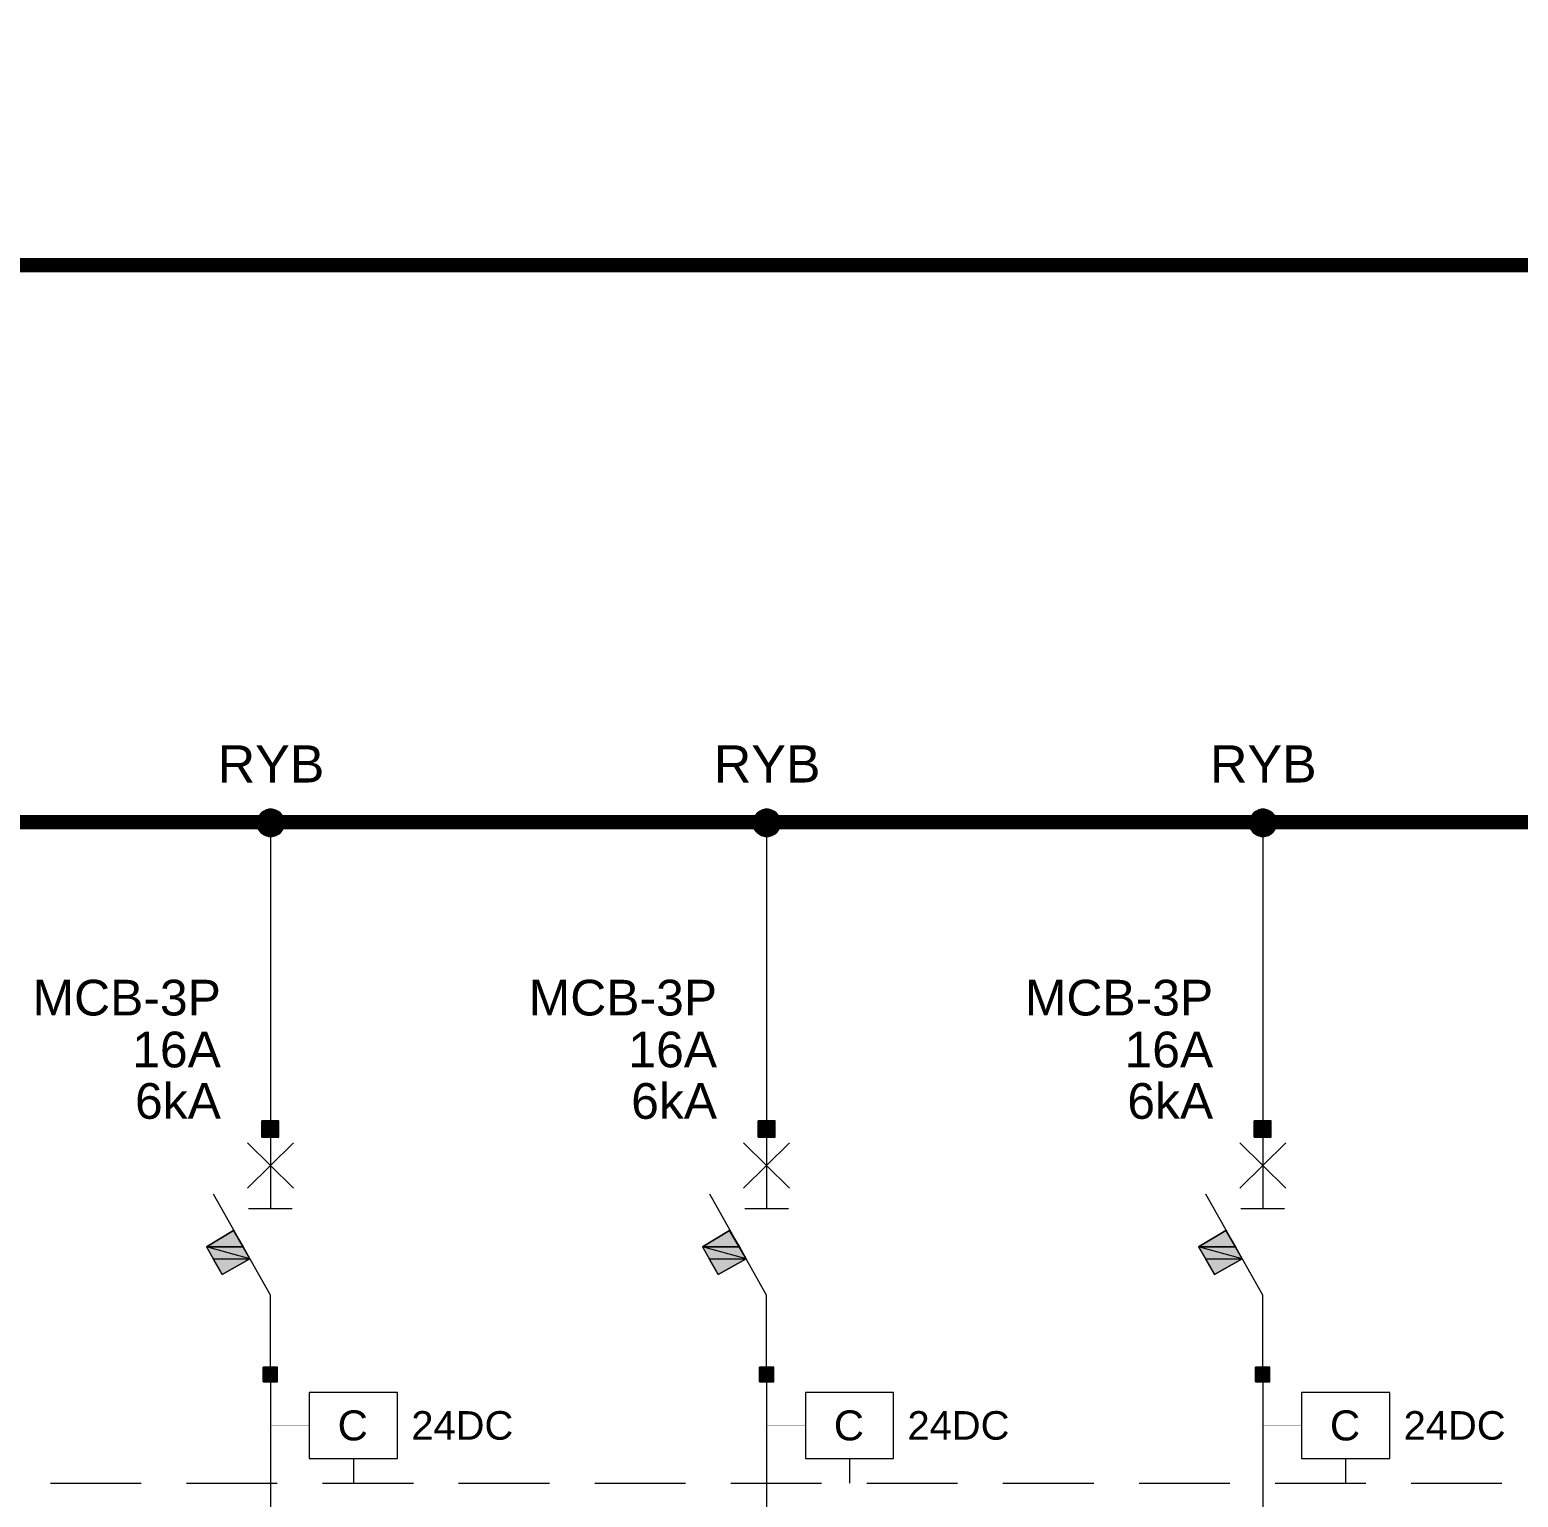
# Model space of a CAD drawing. Header units: millimetres. Extents: x -33055 to 42243, y -56860 to 24450.
# Drawn here: x -6332 to 4087, y -26716 to -16450 of the extents above; entities that cross this region are included whole.
import ezdxf
from ezdxf.enums import TextEntityAlignment as Align

# ---------------------------------------------------------------- set-up
doc = ezdxf.new("R2010")
doc.units = ezdxf.units.MM
for name, color, linetype in [('E-BUSBAR', 7, 'Continuous'), ('E-CTRL', 7, 'Continuous'), ('E-SLD', 7, 'Continuous'), ('E-TEXT', 7, 'Continuous')]:
    doc.layers.add(name, color=color, linetype=linetype)
doc.styles.add('ARIAL', font='arial.ttf')

msp = doc.modelspace()

# ---------------------------------------------------------------- hatches: boundary and pattern name
at = {"layer": 'E-SLD'}
h = msp.add_hatch(color=7, dxfattribs=at)
h.dxf.hatch_style = 1
h.paths.add_polyline_path([(-4554, -21971), (-4736, -21971), (-4554, -21979), (-4554, -21971)])
h.paths.add_polyline_path([(-4736, -21971), (-4554, -21979), (-4740, -21979), (-4736, -21971)])
h = msp.add_hatch(color=7, dxfattribs=at)
h.dxf.hatch_style = 1
h.paths.add_polyline_path([(-4554, -21979), (-4740, -21979), (-4550, -21988), (-4554, -21979)])
h.paths.add_polyline_path([(-4740, -21979), (-4550, -21988), (-4740, -21988), (-4740, -21979)])
h = msp.add_hatch(color=7, dxfattribs=at)
h.dxf.hatch_style = 1
h.paths.add_polyline_path([(-4558, -21962), (-4732, -21962), (-4554, -21971), (-4558, -21962)])
h.paths.add_polyline_path([(-4732, -21962), (-4554, -21971), (-4736, -21971), (-4732, -21962)])
h = msp.add_hatch(color=7, dxfattribs=at)
h.dxf.hatch_style = 1
h.paths.add_polyline_path([(-4567, -21945), (-4724, -21945), (-4563, -21954), (-4567, -21945)])
h.paths.add_polyline_path([(-4724, -21945), (-4563, -21954), (-4732, -21954), (-4724, -21945)])
h = msp.add_hatch(color=7, dxfattribs=at)
h.dxf.hatch_style = 1
h.paths.add_polyline_path([(-4563, -21954), (-4732, -21954), (-4558, -21962), (-4563, -21954)])
h.paths.add_polyline_path([(-4732, -21954), (-4558, -21962), (-4732, -21962), (-4732, -21954)])
h = msp.add_hatch(color=7, dxfattribs=at)
h.dxf.hatch_style = 1
h.paths.add_polyline_path([(-4571, -21941), (-4719, -21941), (-4567, -21945), (-4571, -21941)])
h.paths.add_polyline_path([(-4719, -21941), (-4567, -21945), (-4724, -21945), (-4719, -21941)])
h = msp.add_hatch(color=7, dxfattribs=at)
h.dxf.hatch_style = 1
h.paths.add_polyline_path([(-4575, -21933), (-4715, -21933), (-4571, -21941), (-4575, -21933)])
h.paths.add_polyline_path([(-4715, -21933), (-4571, -21941), (-4719, -21941), (-4715, -21933)])
h = msp.add_hatch(color=7, dxfattribs=at)
h.dxf.hatch_style = 1
h.paths.add_polyline_path([(-4584, -21929), (-4707, -21929), (-4575, -21933), (-4584, -21929)])
h.paths.add_polyline_path([(-4707, -21929), (-4575, -21933), (-4715, -21933), (-4707, -21929)])
h = msp.add_hatch(color=7, dxfattribs=at)
h.dxf.hatch_style = 1
h.paths.add_polyline_path([(-4592, -21920), (-4698, -21920), (-4584, -21929), (-4592, -21920)])
h.paths.add_polyline_path([(-4698, -21920), (-4584, -21929), (-4707, -21929), (-4698, -21920)])
h = msp.add_hatch(color=7, dxfattribs=at)
h.dxf.hatch_style = 1
h.paths.add_polyline_path([(-4601, -21916), (-4694, -21916), (-4592, -21920), (-4601, -21916)])
h.paths.add_polyline_path([(-4694, -21916), (-4592, -21920), (-4698, -21920), (-4694, -21916)])
h = msp.add_hatch(color=7, dxfattribs=at)
h.dxf.hatch_style = 1
h.paths.add_polyline_path([(-4605, -21912), (-4685, -21912), (-4601, -21916), (-4605, -21912)])
h.paths.add_polyline_path([(-4685, -21912), (-4601, -21916), (-4694, -21916), (-4685, -21912)])
h = msp.add_hatch(color=7, dxfattribs=at)
h.dxf.hatch_style = 1
h.paths.add_polyline_path([(-4618, -21907), (-4677, -21907), (-4605, -21912), (-4618, -21907)])
h.paths.add_polyline_path([(-4677, -21907), (-4605, -21912), (-4685, -21912), (-4677, -21907)])
h = msp.add_hatch(color=7, dxfattribs=at)
h.dxf.hatch_style = 1
h.paths.add_polyline_path([(-4622, -21907), (-4664, -21907), (-4618, -21907), (-4622, -21907)])
h.paths.add_polyline_path([(-4664, -21907), (-4618, -21907), (-4677, -21907), (-4664, -21907)])
h = msp.add_hatch(color=7, dxfattribs=at)
h.dxf.hatch_style = 1
h.paths.add_polyline_path([(-4635, -21903), (-4660, -21903), (-4622, -21907), (-4635, -21903)])
h.paths.add_polyline_path([(-4660, -21903), (-4622, -21907), (-4664, -21907), (-4660, -21903)])
h = msp.add_hatch(color=7, dxfattribs=at)
h.dxf.hatch_style = 1
h.paths.add_polyline_path([(-4643, -21903), (-4635, -21903), (-4660, -21903), (-4643, -21903)])
h = msp.add_hatch(color=7, dxfattribs=at)
h.dxf.hatch_style = 1
h.paths.add_polyline_path([(-1081, -21971), (-1263, -21971), (-1081, -21979), (-1081, -21971)])
h.paths.add_polyline_path([(-1263, -21971), (-1081, -21979), (-1267, -21979), (-1263, -21971)])
h = msp.add_hatch(color=7, dxfattribs=at)
h.dxf.hatch_style = 1
h.paths.add_polyline_path([(-1081, -21979), (-1267, -21979), (-1077, -21988), (-1081, -21979)])
h.paths.add_polyline_path([(-1267, -21979), (-1077, -21988), (-1267, -21988), (-1267, -21979)])
h = msp.add_hatch(color=7, dxfattribs=at)
h.dxf.hatch_style = 1
h.paths.add_polyline_path([(-1085, -21962), (-1259, -21962), (-1081, -21971), (-1085, -21962)])
h.paths.add_polyline_path([(-1259, -21962), (-1081, -21971), (-1263, -21971), (-1259, -21962)])
h = msp.add_hatch(color=7, dxfattribs=at)
h.dxf.hatch_style = 1
h.paths.add_polyline_path([(-1094, -21945), (-1251, -21945), (-1090, -21954), (-1094, -21945)])
h.paths.add_polyline_path([(-1251, -21945), (-1090, -21954), (-1259, -21954), (-1251, -21945)])
h = msp.add_hatch(color=7, dxfattribs=at)
h.dxf.hatch_style = 1
h.paths.add_polyline_path([(-1090, -21954), (-1259, -21954), (-1085, -21962), (-1090, -21954)])
h.paths.add_polyline_path([(-1259, -21954), (-1085, -21962), (-1259, -21962), (-1259, -21954)])
h = msp.add_hatch(color=7, dxfattribs=at)
h.dxf.hatch_style = 1
h.paths.add_polyline_path([(-1098, -21941), (-1246, -21941), (-1094, -21945), (-1098, -21941)])
h.paths.add_polyline_path([(-1246, -21941), (-1094, -21945), (-1251, -21945), (-1246, -21941)])
h = msp.add_hatch(color=7, dxfattribs=at)
h.dxf.hatch_style = 1
h.paths.add_polyline_path([(-1102, -21933), (-1242, -21933), (-1098, -21941), (-1102, -21933)])
h.paths.add_polyline_path([(-1242, -21933), (-1098, -21941), (-1246, -21941), (-1242, -21933)])
h = msp.add_hatch(color=7, dxfattribs=at)
h.dxf.hatch_style = 1
h.paths.add_polyline_path([(-1111, -21929), (-1234, -21929), (-1102, -21933), (-1111, -21929)])
h.paths.add_polyline_path([(-1234, -21929), (-1102, -21933), (-1242, -21933), (-1234, -21929)])
h = msp.add_hatch(color=7, dxfattribs=at)
h.dxf.hatch_style = 1
h.paths.add_polyline_path([(-1119, -21920), (-1225, -21920), (-1111, -21929), (-1119, -21920)])
h.paths.add_polyline_path([(-1225, -21920), (-1111, -21929), (-1234, -21929), (-1225, -21920)])
h = msp.add_hatch(color=7, dxfattribs=at)
h.dxf.hatch_style = 1
h.paths.add_polyline_path([(-1128, -21916), (-1221, -21916), (-1119, -21920), (-1128, -21916)])
h.paths.add_polyline_path([(-1221, -21916), (-1119, -21920), (-1225, -21920), (-1221, -21916)])
h = msp.add_hatch(color=7, dxfattribs=at)
h.dxf.hatch_style = 1
h.paths.add_polyline_path([(-1132, -21912), (-1212, -21912), (-1128, -21916), (-1132, -21912)])
h.paths.add_polyline_path([(-1212, -21912), (-1128, -21916), (-1221, -21916), (-1212, -21912)])
h = msp.add_hatch(color=7, dxfattribs=at)
h.dxf.hatch_style = 1
h.paths.add_polyline_path([(-1145, -21907), (-1204, -21907), (-1132, -21912), (-1145, -21907)])
h.paths.add_polyline_path([(-1204, -21907), (-1132, -21912), (-1212, -21912), (-1204, -21907)])
h = msp.add_hatch(color=7, dxfattribs=at)
h.dxf.hatch_style = 1
h.paths.add_polyline_path([(-1149, -21907), (-1191, -21907), (-1145, -21907), (-1149, -21907)])
h.paths.add_polyline_path([(-1191, -21907), (-1145, -21907), (-1204, -21907), (-1191, -21907)])
h = msp.add_hatch(color=7, dxfattribs=at)
h.dxf.hatch_style = 1
h.paths.add_polyline_path([(-1162, -21903), (-1187, -21903), (-1149, -21907), (-1162, -21903)])
h.paths.add_polyline_path([(-1187, -21903), (-1149, -21907), (-1191, -21907), (-1187, -21903)])
h = msp.add_hatch(color=7, dxfattribs=at)
h.dxf.hatch_style = 1
h.paths.add_polyline_path([(-1170, -21903), (-1162, -21903), (-1187, -21903), (-1170, -21903)])
h = msp.add_hatch(color=7, dxfattribs=at)
h.dxf.hatch_style = 1
h.paths.add_polyline_path([(2392, -21971), (2210, -21971), (2392, -21979), (2392, -21971)])
h.paths.add_polyline_path([(2210, -21971), (2392, -21979), (2206, -21979), (2210, -21971)])
h = msp.add_hatch(color=7, dxfattribs=at)
h.dxf.hatch_style = 1
h.paths.add_polyline_path([(2392, -21979), (2206, -21979), (2396, -21988), (2392, -21979)])
h.paths.add_polyline_path([(2206, -21979), (2396, -21988), (2206, -21988), (2206, -21979)])
h = msp.add_hatch(color=7, dxfattribs=at)
h.dxf.hatch_style = 1
h.paths.add_polyline_path([(2388, -21962), (2214, -21962), (2392, -21971), (2388, -21962)])
h.paths.add_polyline_path([(2214, -21962), (2392, -21971), (2210, -21971), (2214, -21962)])
h = msp.add_hatch(color=7, dxfattribs=at)
h.dxf.hatch_style = 1
h.paths.add_polyline_path([(2379, -21945), (2222, -21945), (2383, -21954), (2379, -21945)])
h.paths.add_polyline_path([(2222, -21945), (2383, -21954), (2214, -21954), (2222, -21945)])
h = msp.add_hatch(color=7, dxfattribs=at)
h.dxf.hatch_style = 1
h.paths.add_polyline_path([(2383, -21954), (2214, -21954), (2388, -21962), (2383, -21954)])
h.paths.add_polyline_path([(2214, -21954), (2388, -21962), (2214, -21962), (2214, -21954)])
h = msp.add_hatch(color=7, dxfattribs=at)
h.dxf.hatch_style = 1
h.paths.add_polyline_path([(2375, -21941), (2227, -21941), (2379, -21945), (2375, -21941)])
h.paths.add_polyline_path([(2227, -21941), (2379, -21945), (2222, -21945), (2227, -21941)])
h = msp.add_hatch(color=7, dxfattribs=at)
h.dxf.hatch_style = 1
h.paths.add_polyline_path([(2371, -21933), (2231, -21933), (2375, -21941), (2371, -21933)])
h.paths.add_polyline_path([(2231, -21933), (2375, -21941), (2227, -21941), (2231, -21933)])
h = msp.add_hatch(color=7, dxfattribs=at)
h.dxf.hatch_style = 1
h.paths.add_polyline_path([(2362, -21929), (2239, -21929), (2371, -21933), (2362, -21929)])
h.paths.add_polyline_path([(2239, -21929), (2371, -21933), (2231, -21933), (2239, -21929)])
h = msp.add_hatch(color=7, dxfattribs=at)
h.dxf.hatch_style = 1
h.paths.add_polyline_path([(2354, -21920), (2248, -21920), (2362, -21929), (2354, -21920)])
h.paths.add_polyline_path([(2248, -21920), (2362, -21929), (2239, -21929), (2248, -21920)])
h = msp.add_hatch(color=7, dxfattribs=at)
h.dxf.hatch_style = 1
h.paths.add_polyline_path([(2345, -21916), (2252, -21916), (2354, -21920), (2345, -21916)])
h.paths.add_polyline_path([(2252, -21916), (2354, -21920), (2248, -21920), (2252, -21916)])
h = msp.add_hatch(color=7, dxfattribs=at)
h.dxf.hatch_style = 1
h.paths.add_polyline_path([(2341, -21912), (2261, -21912), (2345, -21916), (2341, -21912)])
h.paths.add_polyline_path([(2261, -21912), (2345, -21916), (2252, -21916), (2261, -21912)])
h = msp.add_hatch(color=7, dxfattribs=at)
h.dxf.hatch_style = 1
h.paths.add_polyline_path([(2328, -21907), (2269, -21907), (2341, -21912), (2328, -21907)])
h.paths.add_polyline_path([(2269, -21907), (2341, -21912), (2261, -21912), (2269, -21907)])
h = msp.add_hatch(color=7, dxfattribs=at)
h.dxf.hatch_style = 1
h.paths.add_polyline_path([(2324, -21907), (2282, -21907), (2328, -21907), (2324, -21907)])
h.paths.add_polyline_path([(2282, -21907), (2328, -21907), (2269, -21907), (2282, -21907)])
h = msp.add_hatch(color=7, dxfattribs=at)
h.dxf.hatch_style = 1
h.paths.add_polyline_path([(2311, -21903), (2286, -21903), (2324, -21907), (2311, -21903)])
h.paths.add_polyline_path([(2286, -21903), (2324, -21907), (2282, -21907), (2286, -21903)])
h = msp.add_hatch(color=7, dxfattribs=at)
h.dxf.hatch_style = 1
h.paths.add_polyline_path([(2303, -21903), (2311, -21903), (2286, -21903), (2303, -21903)])
h = msp.add_hatch(color=7, dxfattribs=at)
h.dxf.hatch_style = 1
h.paths.add_polyline_path([(-4550, -21988), (-4740, -21988), (-4550, -22001), (-4550, -21988)])
h.paths.add_polyline_path([(-4740, -21988), (-4550, -22001), (-4740, -22001), (-4740, -21988)])
h = msp.add_hatch(color=7, dxfattribs=at)
h.dxf.hatch_style = 1
h.paths.add_polyline_path([(-4550, -22001), (-4740, -22001), (-4550, -22009), (-4550, -22001)])
h.paths.add_polyline_path([(-4740, -22001), (-4550, -22009), (-4740, -22009), (-4740, -22001)])
h = msp.add_hatch(color=7, dxfattribs=at)
h.dxf.hatch_style = 1
h.paths.add_polyline_path([(-4550, -22009), (-4740, -22009), (-4554, -22017), (-4550, -22009)])
h.paths.add_polyline_path([(-4740, -22009), (-4554, -22017), (-4740, -22017), (-4740, -22009)])
h = msp.add_hatch(color=7, dxfattribs=at)
h.dxf.hatch_style = 1
h.paths.add_polyline_path([(-4554, -22017), (-4740, -22017), (-4554, -22026), (-4554, -22017)])
h.paths.add_polyline_path([(-4740, -22017), (-4554, -22026), (-4736, -22026), (-4740, -22017)])
h = msp.add_hatch(color=7, dxfattribs=at)
h.dxf.hatch_style = 1
h.paths.add_polyline_path([(-4554, -22026), (-4736, -22026), (-4558, -22034), (-4554, -22026)])
h.paths.add_polyline_path([(-4736, -22026), (-4558, -22034), (-4732, -22034), (-4736, -22026)])
h = msp.add_hatch(color=7, dxfattribs=at)
h.dxf.hatch_style = 1
h.paths.add_polyline_path([(-4558, -22034), (-4732, -22034), (-4563, -22043), (-4558, -22034)])
h.paths.add_polyline_path([(-4732, -22034), (-4563, -22043), (-4732, -22043), (-4732, -22034)])
h = msp.add_hatch(color=7, dxfattribs=at)
h.dxf.hatch_style = 1
h.paths.add_polyline_path([(-4563, -22043), (-4732, -22043), (-4567, -22051), (-4563, -22043)])
h.paths.add_polyline_path([(-4732, -22043), (-4567, -22051), (-4724, -22051), (-4732, -22043)])
h = msp.add_hatch(color=7, dxfattribs=at)
h.dxf.hatch_style = 1
h.paths.add_polyline_path([(-4567, -22051), (-4724, -22051), (-4571, -22060), (-4567, -22051)])
h.paths.add_polyline_path([(-4724, -22051), (-4571, -22060), (-4719, -22060), (-4724, -22051)])
h = msp.add_hatch(color=7, dxfattribs=at)
h.dxf.hatch_style = 1
h.paths.add_polyline_path([(-4571, -22060), (-4719, -22060), (-4575, -22064), (-4571, -22060)])
h.paths.add_polyline_path([(-4719, -22060), (-4575, -22064), (-4715, -22064), (-4719, -22060)])
h = msp.add_hatch(color=7, dxfattribs=at)
h.dxf.hatch_style = 1
h.paths.add_polyline_path([(-4575, -22064), (-4715, -22064), (-4584, -22072), (-4575, -22064)])
h.paths.add_polyline_path([(-4715, -22064), (-4584, -22072), (-4707, -22072), (-4715, -22064)])
h = msp.add_hatch(color=7, dxfattribs=at)
h.dxf.hatch_style = 1
h.paths.add_polyline_path([(-4584, -22072), (-4707, -22072), (-4592, -22077), (-4584, -22072)])
h.paths.add_polyline_path([(-4707, -22072), (-4592, -22077), (-4698, -22077), (-4707, -22072)])
h = msp.add_hatch(color=7, dxfattribs=at)
h.dxf.hatch_style = 1
h.paths.add_polyline_path([(-4592, -22077), (-4698, -22077), (-4601, -22081), (-4592, -22077)])
h.paths.add_polyline_path([(-4698, -22077), (-4601, -22081), (-4694, -22081), (-4698, -22077)])
h = msp.add_hatch(color=7, dxfattribs=at)
h.dxf.hatch_style = 1
h.paths.add_polyline_path([(-4601, -22081), (-4694, -22081), (-4605, -22085), (-4601, -22081)])
h.paths.add_polyline_path([(-4694, -22081), (-4605, -22085), (-4685, -22085), (-4694, -22081)])
h = msp.add_hatch(color=7, dxfattribs=at)
h.dxf.hatch_style = 1
h.paths.add_polyline_path([(-4605, -22085), (-4685, -22085), (-4618, -22089), (-4605, -22085)])
h.paths.add_polyline_path([(-4685, -22085), (-4618, -22089), (-4677, -22089), (-4685, -22085)])
h = msp.add_hatch(color=7, dxfattribs=at)
h.dxf.hatch_style = 1
h.paths.add_polyline_path([(-1077, -21988), (-1267, -21988), (-1077, -22001), (-1077, -21988)])
h.paths.add_polyline_path([(-1267, -21988), (-1077, -22001), (-1267, -22001), (-1267, -21988)])
h = msp.add_hatch(color=7, dxfattribs=at)
h.dxf.hatch_style = 1
h.paths.add_polyline_path([(-1077, -22001), (-1267, -22001), (-1077, -22009), (-1077, -22001)])
h.paths.add_polyline_path([(-1267, -22001), (-1077, -22009), (-1267, -22009), (-1267, -22001)])
h = msp.add_hatch(color=7, dxfattribs=at)
h.dxf.hatch_style = 1
h.paths.add_polyline_path([(-1077, -22009), (-1267, -22009), (-1081, -22017), (-1077, -22009)])
h.paths.add_polyline_path([(-1267, -22009), (-1081, -22017), (-1267, -22017), (-1267, -22009)])
h = msp.add_hatch(color=7, dxfattribs=at)
h.dxf.hatch_style = 1
h.paths.add_polyline_path([(-1081, -22017), (-1267, -22017), (-1081, -22026), (-1081, -22017)])
h.paths.add_polyline_path([(-1267, -22017), (-1081, -22026), (-1263, -22026), (-1267, -22017)])
h = msp.add_hatch(color=7, dxfattribs=at)
h.dxf.hatch_style = 1
h.paths.add_polyline_path([(-1081, -22026), (-1263, -22026), (-1085, -22034), (-1081, -22026)])
h.paths.add_polyline_path([(-1263, -22026), (-1085, -22034), (-1259, -22034), (-1263, -22026)])
h = msp.add_hatch(color=7, dxfattribs=at)
h.dxf.hatch_style = 1
h.paths.add_polyline_path([(-1085, -22034), (-1259, -22034), (-1090, -22043), (-1085, -22034)])
h.paths.add_polyline_path([(-1259, -22034), (-1090, -22043), (-1259, -22043), (-1259, -22034)])
h = msp.add_hatch(color=7, dxfattribs=at)
h.dxf.hatch_style = 1
h.paths.add_polyline_path([(-1090, -22043), (-1259, -22043), (-1094, -22051), (-1090, -22043)])
h.paths.add_polyline_path([(-1259, -22043), (-1094, -22051), (-1251, -22051), (-1259, -22043)])
h = msp.add_hatch(color=7, dxfattribs=at)
h.dxf.hatch_style = 1
h.paths.add_polyline_path([(-1094, -22051), (-1251, -22051), (-1098, -22060), (-1094, -22051)])
h.paths.add_polyline_path([(-1251, -22051), (-1098, -22060), (-1246, -22060), (-1251, -22051)])
h = msp.add_hatch(color=7, dxfattribs=at)
h.dxf.hatch_style = 1
h.paths.add_polyline_path([(-1098, -22060), (-1246, -22060), (-1102, -22064), (-1098, -22060)])
h.paths.add_polyline_path([(-1246, -22060), (-1102, -22064), (-1242, -22064), (-1246, -22060)])
h = msp.add_hatch(color=7, dxfattribs=at)
h.dxf.hatch_style = 1
h.paths.add_polyline_path([(-1102, -22064), (-1242, -22064), (-1111, -22072), (-1102, -22064)])
h.paths.add_polyline_path([(-1242, -22064), (-1111, -22072), (-1234, -22072), (-1242, -22064)])
h = msp.add_hatch(color=7, dxfattribs=at)
h.dxf.hatch_style = 1
h.paths.add_polyline_path([(-1111, -22072), (-1234, -22072), (-1119, -22077), (-1111, -22072)])
h.paths.add_polyline_path([(-1234, -22072), (-1119, -22077), (-1225, -22077), (-1234, -22072)])
h = msp.add_hatch(color=7, dxfattribs=at)
h.dxf.hatch_style = 1
h.paths.add_polyline_path([(-1119, -22077), (-1225, -22077), (-1128, -22081), (-1119, -22077)])
h.paths.add_polyline_path([(-1225, -22077), (-1128, -22081), (-1221, -22081), (-1225, -22077)])
h = msp.add_hatch(color=7, dxfattribs=at)
h.dxf.hatch_style = 1
h.paths.add_polyline_path([(-1128, -22081), (-1221, -22081), (-1132, -22085), (-1128, -22081)])
h.paths.add_polyline_path([(-1221, -22081), (-1132, -22085), (-1212, -22085), (-1221, -22081)])
h = msp.add_hatch(color=7, dxfattribs=at)
h.dxf.hatch_style = 1
h.paths.add_polyline_path([(-1132, -22085), (-1212, -22085), (-1145, -22089), (-1132, -22085)])
h.paths.add_polyline_path([(-1212, -22085), (-1145, -22089), (-1204, -22089), (-1212, -22085)])
h = msp.add_hatch(color=7, dxfattribs=at)
h.dxf.hatch_style = 1
h.paths.add_polyline_path([(2396, -21988), (2206, -21988), (2396, -22001), (2396, -21988)])
h.paths.add_polyline_path([(2206, -21988), (2396, -22001), (2206, -22001), (2206, -21988)])
h = msp.add_hatch(color=7, dxfattribs=at)
h.dxf.hatch_style = 1
h.paths.add_polyline_path([(2396, -22001), (2206, -22001), (2396, -22009), (2396, -22001)])
h.paths.add_polyline_path([(2206, -22001), (2396, -22009), (2206, -22009), (2206, -22001)])
h = msp.add_hatch(color=7, dxfattribs=at)
h.dxf.hatch_style = 1
h.paths.add_polyline_path([(2396, -22009), (2206, -22009), (2392, -22017), (2396, -22009)])
h.paths.add_polyline_path([(2206, -22009), (2392, -22017), (2206, -22017), (2206, -22009)])
h = msp.add_hatch(color=7, dxfattribs=at)
h.dxf.hatch_style = 1
h.paths.add_polyline_path([(2392, -22017), (2206, -22017), (2392, -22026), (2392, -22017)])
h.paths.add_polyline_path([(2206, -22017), (2392, -22026), (2210, -22026), (2206, -22017)])
h = msp.add_hatch(color=7, dxfattribs=at)
h.dxf.hatch_style = 1
h.paths.add_polyline_path([(2392, -22026), (2210, -22026), (2388, -22034), (2392, -22026)])
h.paths.add_polyline_path([(2210, -22026), (2388, -22034), (2214, -22034), (2210, -22026)])
h = msp.add_hatch(color=7, dxfattribs=at)
h.dxf.hatch_style = 1
h.paths.add_polyline_path([(2388, -22034), (2214, -22034), (2383, -22043), (2388, -22034)])
h.paths.add_polyline_path([(2214, -22034), (2383, -22043), (2214, -22043), (2214, -22034)])
h = msp.add_hatch(color=7, dxfattribs=at)
h.dxf.hatch_style = 1
h.paths.add_polyline_path([(2383, -22043), (2214, -22043), (2379, -22051), (2383, -22043)])
h.paths.add_polyline_path([(2214, -22043), (2379, -22051), (2222, -22051), (2214, -22043)])
h = msp.add_hatch(color=7, dxfattribs=at)
h.dxf.hatch_style = 1
h.paths.add_polyline_path([(2379, -22051), (2222, -22051), (2375, -22060), (2379, -22051)])
h.paths.add_polyline_path([(2222, -22051), (2375, -22060), (2227, -22060), (2222, -22051)])
h = msp.add_hatch(color=7, dxfattribs=at)
h.dxf.hatch_style = 1
h.paths.add_polyline_path([(2375, -22060), (2227, -22060), (2371, -22064), (2375, -22060)])
h.paths.add_polyline_path([(2227, -22060), (2371, -22064), (2231, -22064), (2227, -22060)])
h = msp.add_hatch(color=7, dxfattribs=at)
h.dxf.hatch_style = 1
h.paths.add_polyline_path([(2371, -22064), (2231, -22064), (2362, -22072), (2371, -22064)])
h.paths.add_polyline_path([(2231, -22064), (2362, -22072), (2239, -22072), (2231, -22064)])
h = msp.add_hatch(color=7, dxfattribs=at)
h.dxf.hatch_style = 1
h.paths.add_polyline_path([(2362, -22072), (2239, -22072), (2354, -22077), (2362, -22072)])
h.paths.add_polyline_path([(2239, -22072), (2354, -22077), (2248, -22077), (2239, -22072)])
h = msp.add_hatch(color=7, dxfattribs=at)
h.dxf.hatch_style = 1
h.paths.add_polyline_path([(2354, -22077), (2248, -22077), (2345, -22081), (2354, -22077)])
h.paths.add_polyline_path([(2248, -22077), (2345, -22081), (2252, -22081), (2248, -22077)])
h = msp.add_hatch(color=7, dxfattribs=at)
h.dxf.hatch_style = 1
h.paths.add_polyline_path([(2345, -22081), (2252, -22081), (2341, -22085), (2345, -22081)])
h.paths.add_polyline_path([(2252, -22081), (2341, -22085), (2261, -22085), (2252, -22081)])
h = msp.add_hatch(color=7, dxfattribs=at)
h.dxf.hatch_style = 1
h.paths.add_polyline_path([(2341, -22085), (2261, -22085), (2328, -22089), (2341, -22085)])
h.paths.add_polyline_path([(2261, -22085), (2328, -22089), (2269, -22089), (2261, -22085)])
h = msp.add_hatch(color=7, dxfattribs=at)
h.dxf.hatch_style = 1
h.paths.add_polyline_path([(-4618, -22089), (-4677, -22089), (-4622, -22089), (-4618, -22089)])
h.paths.add_polyline_path([(-4677, -22089), (-4622, -22089), (-4664, -22089), (-4677, -22089)])
h = msp.add_hatch(color=7, dxfattribs=at)
h.dxf.hatch_style = 1
h.paths.add_polyline_path([(-4664, -22089), (-4660, -22094), (-4635, -22094), (-4664, -22089)])
h.paths.add_polyline_path([(-4660, -22094), (-4635, -22094), (-4643, -22094), (-4660, -22094)])
h = msp.add_hatch(color=7, dxfattribs=at)
h.dxf.hatch_style = 1
h.paths.add_polyline_path([(-4664, -22089), (-4622, -22089), (-4635, -22094), (-4664, -22089)])
h = msp.add_hatch(color=7, dxfattribs=at)
h.dxf.hatch_style = 1
h.paths.add_polyline_path([(-1145, -22089), (-1204, -22089), (-1149, -22089), (-1145, -22089)])
h.paths.add_polyline_path([(-1204, -22089), (-1149, -22089), (-1191, -22089), (-1204, -22089)])
h = msp.add_hatch(color=7, dxfattribs=at)
h.dxf.hatch_style = 1
h.paths.add_polyline_path([(-1191, -22089), (-1187, -22094), (-1162, -22094), (-1191, -22089)])
h.paths.add_polyline_path([(-1187, -22094), (-1162, -22094), (-1170, -22094), (-1187, -22094)])
h = msp.add_hatch(color=7, dxfattribs=at)
h.dxf.hatch_style = 1
h.paths.add_polyline_path([(-1191, -22089), (-1149, -22089), (-1162, -22094), (-1191, -22089)])
h = msp.add_hatch(color=7, dxfattribs=at)
h.dxf.hatch_style = 1
h.paths.add_polyline_path([(2328, -22089), (2269, -22089), (2324, -22089), (2328, -22089)])
h.paths.add_polyline_path([(2269, -22089), (2324, -22089), (2282, -22089), (2269, -22089)])
h = msp.add_hatch(color=7, dxfattribs=at)
h.dxf.hatch_style = 1
h.paths.add_polyline_path([(2282, -22089), (2286, -22094), (2311, -22094), (2282, -22089)])
h.paths.add_polyline_path([(2286, -22094), (2311, -22094), (2303, -22094), (2286, -22094)])
h = msp.add_hatch(color=7, dxfattribs=at)
h.dxf.hatch_style = 1
h.paths.add_polyline_path([(2282, -22089), (2324, -22089), (2311, -22094), (2282, -22089)])
h = msp.add_hatch(color=7, dxfattribs=at)
h.dxf.hatch_style = 1
h.paths.add_polyline_path([(-4588, -24083), (-4707, -24083), (-4588, -24198), (-4588, -24083)])
h.paths.add_polyline_path([(-4707, -24083), (-4588, -24198), (-4707, -24198), (-4707, -24083)])
h = msp.add_hatch(color=7, dxfattribs=at)
h.dxf.hatch_style = 1
h.paths.add_polyline_path([(-1115, -24083), (-1234, -24083), (-1115, -24198), (-1115, -24083)])
h.paths.add_polyline_path([(-1234, -24083), (-1115, -24198), (-1234, -24198), (-1234, -24083)])
h = msp.add_hatch(color=7, dxfattribs=at)
h.dxf.hatch_style = 1
h.paths.add_polyline_path([(2358, -24083), (2239, -24083), (2358, -24198), (2358, -24083)])
h.paths.add_polyline_path([(2239, -24083), (2358, -24198), (2239, -24198), (2239, -24083)])
h = msp.add_hatch(color=7, dxfattribs=at)
h.dxf.hatch_style = 1
h.paths.add_polyline_path([(-4906, -24850), (-4838, -24964), (-5096, -24964), (-4906, -24850)])
h = msp.add_hatch(color=7, dxfattribs=at)
h.dxf.hatch_style = 1
h.paths.add_polyline_path([(-1433, -24850), (-1365, -24964), (-1623, -24964), (-1433, -24850)])
h = msp.add_hatch(color=7, dxfattribs=at)
h.dxf.hatch_style = 1
h.paths.add_polyline_path([(2040, -24850), (2108, -24964), (1850, -24964), (2040, -24850)])
h = msp.add_hatch(color=7, dxfattribs=at)
h.dxf.hatch_style = 1
h.paths.add_polyline_path([(-5096, -24964), (-5049, -25049), (-4791, -25049), (-5096, -24964)])
h.paths.add_polyline_path([(-5049, -25049), (-4791, -25049), (-4986, -25159), (-5049, -25049)])
h = msp.add_hatch(color=7, dxfattribs=at)
h.dxf.hatch_style = 1
h.paths.add_polyline_path([(-5096, -24964), (-4838, -24964), (-4791, -25049), (-5096, -24964)])
h = msp.add_hatch(color=7, dxfattribs=at)
h.dxf.hatch_style = 1
h.paths.add_polyline_path([(-1623, -24964), (-1576, -25049), (-1318, -25049), (-1623, -24964)])
h.paths.add_polyline_path([(-1576, -25049), (-1318, -25049), (-1513, -25159), (-1576, -25049)])
h = msp.add_hatch(color=7, dxfattribs=at)
h.dxf.hatch_style = 1
h.paths.add_polyline_path([(-1623, -24964), (-1365, -24964), (-1318, -25049), (-1623, -24964)])
h = msp.add_hatch(color=7, dxfattribs=at)
h.dxf.hatch_style = 1
h.paths.add_polyline_path([(1850, -24964), (1897, -25049), (2155, -25049), (1850, -24964)])
h.paths.add_polyline_path([(1897, -25049), (2155, -25049), (1960, -25159), (1897, -25049)])
h = msp.add_hatch(color=7, dxfattribs=at)
h.dxf.hatch_style = 1
h.paths.add_polyline_path([(1850, -24964), (2108, -24964), (2155, -25049), (1850, -24964)])
h = msp.add_hatch(color=7, dxfattribs=at)
h.dxf.hatch_style = 1
h.paths.add_polyline_path([(-4597, -25806), (-4698, -25806), (-4597, -25908), (-4597, -25806)])
h.paths.add_polyline_path([(-4698, -25806), (-4597, -25908), (-4698, -25908), (-4698, -25806)])
h = msp.add_hatch(color=7, dxfattribs=at)
h.dxf.hatch_style = 1
h.paths.add_polyline_path([(-1124, -25806), (-1225, -25806), (-1124, -25908), (-1124, -25806)])
h.paths.add_polyline_path([(-1225, -25806), (-1124, -25908), (-1225, -25908), (-1225, -25806)])
h = msp.add_hatch(color=7, dxfattribs=at)
h.dxf.hatch_style = 1
h.paths.add_polyline_path([(2349, -25806), (2248, -25806), (2349, -25908), (2349, -25806)])
h.paths.add_polyline_path([(2248, -25806), (2349, -25908), (2248, -25908), (2248, -25806)])

# ---------------------------------------------------------------- linework, layer by layer
at = {"layer": 'E-BUSBAR', "const_width": 100}
for points in [[(35929, -3560), (35929, -18097), (-25829, -18097), (-25829, -21994)], [(-25829, -21994), (35929, -21994)]]:
    msp.add_lwpolyline(points, dxfattribs=at)
at = {"layer": 'E-CTRL', "color": 7, "lineweight": 0}
for p, q in [((-6187, -26618), (-5552, -26618)), ((-5234, -26618), (-4600, -26618)), ((-4282, -26618), (-3647, -26618)), ((-3330, -26618), (-2694, -26618)), ((-2377, -26618), (-1742, -26618)), ((-1424, -26618), (-790, -26618)), ((-472, -26618), (163, -26618)), ((480, -26618), (1116, -26618)), ((1433, -26618), (2068, -26618)), ((2386, -26618), (3020, -26618)), ((3338, -26618), (3973, -26618))]:
    msp.add_line(p, q, dxfattribs=at)
at = {"layer": 'E-SLD', "color": 7, "lineweight": 0}
for p, q in [((-4647, -21996), (-4647, -24697)), ((-1174, -21996), (-1174, -24697)), ((2299, -21996), (2299, -24697)), ((-4808, -24236), (-4486, -24553)), ((-4486, -24236), (-4808, -24553)), ((-1335, -24236), (-1013, -24553)), ((-1013, -24236), (-1335, -24553)), ((2138, -24236), (2460, -24553)), ((2460, -24236), (2138, -24553)), ((-4800, -24697), (-4495, -24697)), ((-1327, -24697), (-1022, -24697)), ((2146, -24697), (2451, -24697)), ((-4647, -25908), (-4647, -28652)), ((-1174, -25908), (-1174, -28652)), ((2299, -25908), (2299, -28652)), ((-4067, -26446), (-4067, -26619)), ((-594, -26446), (-594, -26619)), ((2879, -26446), (2879, -26619))]:
    msp.add_line(p, q, dxfattribs=at)
for points in [[(-4550, -21998), (-4552, -21979), (-4557, -21961), (-4566, -21945), (-4578, -21931), (-4592, -21919), (-4608, -21911), (-4626, -21905), (-4645, -21903), (-4664, -21905), (-4682, -21911), (-4698, -21919), (-4713, -21931), (-4724, -21945), (-4733, -21961), (-4739, -21979), (-4740, -21998), (-4739, -22018), (-4733, -22035), (-4724, -22052), (-4713, -22066), (-4698, -22077), (-4682, -22086), (-4664, -22092), (-4645, -22094), (-4626, -22092), (-4608, -22086), (-4592, -22077), (-4578, -22066), (-4566, -22052), (-4557, -22035), (-4552, -22018), (-4550, -21998)], [(-4736, -21971), (-4554, -21979), (-4740, -21979), (-4736, -21971)], [(-4554, -21979), (-4740, -21979), (-4550, -21988), (-4554, -21979)], [(-4740, -21979), (-4550, -21988), (-4740, -21988), (-4740, -21979)], [(-4732, -21962), (-4554, -21971), (-4736, -21971), (-4732, -21962)], [(-4554, -21971), (-4736, -21971), (-4554, -21979), (-4554, -21971)], [(-4724, -21945), (-4563, -21954), (-4732, -21954), (-4724, -21945)], [(-4563, -21954), (-4732, -21954), (-4558, -21962), (-4563, -21954)], [(-4732, -21954), (-4558, -21962), (-4732, -21962), (-4732, -21954)], [(-4558, -21962), (-4732, -21962), (-4554, -21971), (-4558, -21962)], [(-4719, -21941), (-4567, -21945), (-4724, -21945), (-4719, -21941)], [(-4567, -21945), (-4724, -21945), (-4563, -21954), (-4567, -21945)], [(-4715, -21933), (-4571, -21941), (-4719, -21941), (-4715, -21933)], [(-4571, -21941), (-4719, -21941), (-4567, -21945), (-4571, -21941)], [(-4707, -21929), (-4575, -21933), (-4715, -21933), (-4707, -21929)], [(-4575, -21933), (-4715, -21933), (-4571, -21941), (-4575, -21933)], [(-4698, -21920), (-4584, -21929), (-4707, -21929), (-4698, -21920)], [(-4584, -21929), (-4707, -21929), (-4575, -21933), (-4584, -21929)], [(-4694, -21916), (-4592, -21920), (-4698, -21920), (-4694, -21916)], [(-4592, -21920), (-4698, -21920), (-4584, -21929), (-4592, -21920)], [(-4685, -21912), (-4601, -21916), (-4694, -21916), (-4685, -21912)], [(-4601, -21916), (-4694, -21916), (-4592, -21920), (-4601, -21916)], [(-4677, -21907), (-4605, -21912), (-4685, -21912), (-4677, -21907)], [(-4605, -21912), (-4685, -21912), (-4601, -21916), (-4605, -21912)], [(-4664, -21907), (-4618, -21907), (-4677, -21907), (-4664, -21907)], [(-4618, -21907), (-4677, -21907), (-4605, -21912), (-4618, -21907)], [(-4660, -21903), (-4622, -21907), (-4664, -21907), (-4660, -21903)], [(-4622, -21907), (-4664, -21907), (-4618, -21907), (-4622, -21907)], [(-4643, -21903), (-4635, -21903), (-4660, -21903), (-4643, -21903)], [(-4635, -21903), (-4660, -21903), (-4622, -21907), (-4635, -21903)], [(-1077, -21998), (-1079, -21979), (-1084, -21961), (-1093, -21945), (-1105, -21931), (-1119, -21919), (-1135, -21911), (-1153, -21905), (-1172, -21903), (-1191, -21905), (-1209, -21911), (-1225, -21919), (-1240, -21931), (-1251, -21945), (-1260, -21961), (-1266, -21979), (-1267, -21998), (-1266, -22018), (-1260, -22035), (-1251, -22052), (-1240, -22066), (-1225, -22077), (-1209, -22086), (-1191, -22092), (-1172, -22094), (-1153, -22092), (-1135, -22086), (-1119, -22077), (-1105, -22066), (-1093, -22052), (-1084, -22035), (-1079, -22018), (-1077, -21998)], [(-1263, -21971), (-1081, -21979), (-1267, -21979), (-1263, -21971)], [(-1081, -21979), (-1267, -21979), (-1077, -21988), (-1081, -21979)], [(-1267, -21979), (-1077, -21988), (-1267, -21988), (-1267, -21979)], [(-1259, -21962), (-1081, -21971), (-1263, -21971), (-1259, -21962)], [(-1081, -21971), (-1263, -21971), (-1081, -21979), (-1081, -21971)], [(-1251, -21945), (-1090, -21954), (-1259, -21954), (-1251, -21945)], [(-1090, -21954), (-1259, -21954), (-1085, -21962), (-1090, -21954)], [(-1259, -21954), (-1085, -21962), (-1259, -21962), (-1259, -21954)], [(-1085, -21962), (-1259, -21962), (-1081, -21971), (-1085, -21962)], [(-1246, -21941), (-1094, -21945), (-1251, -21945), (-1246, -21941)], [(-1094, -21945), (-1251, -21945), (-1090, -21954), (-1094, -21945)], [(-1242, -21933), (-1098, -21941), (-1246, -21941), (-1242, -21933)], [(-1098, -21941), (-1246, -21941), (-1094, -21945), (-1098, -21941)], [(-1234, -21929), (-1102, -21933), (-1242, -21933), (-1234, -21929)], [(-1102, -21933), (-1242, -21933), (-1098, -21941), (-1102, -21933)], [(-1225, -21920), (-1111, -21929), (-1234, -21929), (-1225, -21920)], [(-1111, -21929), (-1234, -21929), (-1102, -21933), (-1111, -21929)], [(-1221, -21916), (-1119, -21920), (-1225, -21920), (-1221, -21916)], [(-1119, -21920), (-1225, -21920), (-1111, -21929), (-1119, -21920)], [(-1212, -21912), (-1128, -21916), (-1221, -21916), (-1212, -21912)], [(-1128, -21916), (-1221, -21916), (-1119, -21920), (-1128, -21916)], [(-1204, -21907), (-1132, -21912), (-1212, -21912), (-1204, -21907)], [(-1132, -21912), (-1212, -21912), (-1128, -21916), (-1132, -21912)], [(-1191, -21907), (-1145, -21907), (-1204, -21907), (-1191, -21907)], [(-1145, -21907), (-1204, -21907), (-1132, -21912), (-1145, -21907)], [(-1187, -21903), (-1149, -21907), (-1191, -21907), (-1187, -21903)], [(-1149, -21907), (-1191, -21907), (-1145, -21907), (-1149, -21907)], [(-1170, -21903), (-1162, -21903), (-1187, -21903), (-1170, -21903)], [(-1162, -21903), (-1187, -21903), (-1149, -21907), (-1162, -21903)], [(2396, -21998), (2394, -21979), (2389, -21961), (2380, -21945), (2368, -21931), (2354, -21919), (2338, -21911), (2320, -21905), (2301, -21903), (2282, -21905), (2264, -21911), (2248, -21919), (2233, -21931), (2222, -21945), (2213, -21961), (2207, -21979), (2206, -21998), (2207, -22018), (2213, -22035), (2222, -22052), (2233, -22066), (2248, -22077), (2264, -22086), (2282, -22092), (2301, -22094), (2320, -22092), (2338, -22086), (2354, -22077), (2368, -22066), (2380, -22052), (2389, -22035), (2394, -22018), (2396, -21998)], [(2210, -21971), (2392, -21979), (2206, -21979), (2210, -21971)], [(2392, -21979), (2206, -21979), (2396, -21988), (2392, -21979)], [(2206, -21979), (2396, -21988), (2206, -21988), (2206, -21979)], [(2214, -21962), (2392, -21971), (2210, -21971), (2214, -21962)], [(2392, -21971), (2210, -21971), (2392, -21979), (2392, -21971)], [(2222, -21945), (2383, -21954), (2214, -21954), (2222, -21945)], [(2383, -21954), (2214, -21954), (2388, -21962), (2383, -21954)], [(2214, -21954), (2388, -21962), (2214, -21962), (2214, -21954)], [(2388, -21962), (2214, -21962), (2392, -21971), (2388, -21962)], [(2227, -21941), (2379, -21945), (2222, -21945), (2227, -21941)], [(2379, -21945), (2222, -21945), (2383, -21954), (2379, -21945)], [(2231, -21933), (2375, -21941), (2227, -21941), (2231, -21933)], [(2375, -21941), (2227, -21941), (2379, -21945), (2375, -21941)], [(2239, -21929), (2371, -21933), (2231, -21933), (2239, -21929)], [(2371, -21933), (2231, -21933), (2375, -21941), (2371, -21933)], [(2248, -21920), (2362, -21929), (2239, -21929), (2248, -21920)], [(2362, -21929), (2239, -21929), (2371, -21933), (2362, -21929)], [(2252, -21916), (2354, -21920), (2248, -21920), (2252, -21916)], [(2354, -21920), (2248, -21920), (2362, -21929), (2354, -21920)], [(2261, -21912), (2345, -21916), (2252, -21916), (2261, -21912)], [(2345, -21916), (2252, -21916), (2354, -21920), (2345, -21916)], [(2269, -21907), (2341, -21912), (2261, -21912), (2269, -21907)], [(2341, -21912), (2261, -21912), (2345, -21916), (2341, -21912)], [(2282, -21907), (2328, -21907), (2269, -21907), (2282, -21907)], [(2328, -21907), (2269, -21907), (2341, -21912), (2328, -21907)], [(2286, -21903), (2324, -21907), (2282, -21907), (2286, -21903)], [(2324, -21907), (2282, -21907), (2328, -21907), (2324, -21907)], [(2303, -21903), (2311, -21903), (2286, -21903), (2303, -21903)], [(2311, -21903), (2286, -21903), (2324, -21907), (2311, -21903)], [(-4550, -21988), (-4740, -21988), (-4550, -22001), (-4550, -21988)], [(-4740, -21988), (-4550, -22001), (-4740, -22001), (-4740, -21988)], [(-4550, -22001), (-4740, -22001), (-4550, -22009), (-4550, -22001)], [(-4740, -22001), (-4550, -22009), (-4740, -22009), (-4740, -22001)], [(-4550, -22009), (-4740, -22009), (-4554, -22017), (-4550, -22009)], [(-4740, -22009), (-4554, -22017), (-4740, -22017), (-4740, -22009)], [(-4554, -22017), (-4740, -22017), (-4554, -22026), (-4554, -22017)], [(-4740, -22017), (-4554, -22026), (-4736, -22026), (-4740, -22017)], [(-4554, -22026), (-4736, -22026), (-4558, -22034), (-4554, -22026)], [(-4736, -22026), (-4558, -22034), (-4732, -22034), (-4736, -22026)], [(-4558, -22034), (-4732, -22034), (-4563, -22043), (-4558, -22034)], [(-4732, -22034), (-4563, -22043), (-4732, -22043), (-4732, -22034)], [(-4563, -22043), (-4732, -22043), (-4567, -22051), (-4563, -22043)], [(-4732, -22043), (-4567, -22051), (-4724, -22051), (-4732, -22043)], [(-4567, -22051), (-4724, -22051), (-4571, -22060), (-4567, -22051)], [(-4724, -22051), (-4571, -22060), (-4719, -22060), (-4724, -22051)], [(-4571, -22060), (-4719, -22060), (-4575, -22064), (-4571, -22060)], [(-4719, -22060), (-4575, -22064), (-4715, -22064), (-4719, -22060)], [(-4575, -22064), (-4715, -22064), (-4584, -22072), (-4575, -22064)], [(-4715, -22064), (-4584, -22072), (-4707, -22072), (-4715, -22064)], [(-4584, -22072), (-4707, -22072), (-4592, -22077), (-4584, -22072)], [(-4707, -22072), (-4592, -22077), (-4698, -22077), (-4707, -22072)], [(-4592, -22077), (-4698, -22077), (-4601, -22081), (-4592, -22077)], [(-4698, -22077), (-4601, -22081), (-4694, -22081), (-4698, -22077)], [(-4601, -22081), (-4694, -22081), (-4605, -22085), (-4601, -22081)], [(-4694, -22081), (-4605, -22085), (-4685, -22085), (-4694, -22081)], [(-4605, -22085), (-4685, -22085), (-4618, -22089), (-4605, -22085)], [(-4685, -22085), (-4618, -22089), (-4677, -22089), (-4685, -22085)], [(-1077, -21988), (-1267, -21988), (-1077, -22001), (-1077, -21988)], [(-1267, -21988), (-1077, -22001), (-1267, -22001), (-1267, -21988)], [(-1077, -22001), (-1267, -22001), (-1077, -22009), (-1077, -22001)], [(-1267, -22001), (-1077, -22009), (-1267, -22009), (-1267, -22001)], [(-1077, -22009), (-1267, -22009), (-1081, -22017), (-1077, -22009)], [(-1267, -22009), (-1081, -22017), (-1267, -22017), (-1267, -22009)], [(-1081, -22017), (-1267, -22017), (-1081, -22026), (-1081, -22017)], [(-1267, -22017), (-1081, -22026), (-1263, -22026), (-1267, -22017)], [(-1081, -22026), (-1263, -22026), (-1085, -22034), (-1081, -22026)], [(-1263, -22026), (-1085, -22034), (-1259, -22034), (-1263, -22026)], [(-1085, -22034), (-1259, -22034), (-1090, -22043), (-1085, -22034)], [(-1259, -22034), (-1090, -22043), (-1259, -22043), (-1259, -22034)], [(-1090, -22043), (-1259, -22043), (-1094, -22051), (-1090, -22043)], [(-1259, -22043), (-1094, -22051), (-1251, -22051), (-1259, -22043)], [(-1094, -22051), (-1251, -22051), (-1098, -22060), (-1094, -22051)], [(-1251, -22051), (-1098, -22060), (-1246, -22060), (-1251, -22051)], [(-1098, -22060), (-1246, -22060), (-1102, -22064), (-1098, -22060)], [(-1246, -22060), (-1102, -22064), (-1242, -22064), (-1246, -22060)], [(-1102, -22064), (-1242, -22064), (-1111, -22072), (-1102, -22064)], [(-1242, -22064), (-1111, -22072), (-1234, -22072), (-1242, -22064)], [(-1111, -22072), (-1234, -22072), (-1119, -22077), (-1111, -22072)], [(-1234, -22072), (-1119, -22077), (-1225, -22077), (-1234, -22072)], [(-1119, -22077), (-1225, -22077), (-1128, -22081), (-1119, -22077)], [(-1225, -22077), (-1128, -22081), (-1221, -22081), (-1225, -22077)], [(-1128, -22081), (-1221, -22081), (-1132, -22085), (-1128, -22081)], [(-1221, -22081), (-1132, -22085), (-1212, -22085), (-1221, -22081)], [(-1132, -22085), (-1212, -22085), (-1145, -22089), (-1132, -22085)], [(-1212, -22085), (-1145, -22089), (-1204, -22089), (-1212, -22085)], [(2396, -21988), (2206, -21988), (2396, -22001), (2396, -21988)], [(2206, -21988), (2396, -22001), (2206, -22001), (2206, -21988)], [(2396, -22001), (2206, -22001), (2396, -22009), (2396, -22001)], [(2206, -22001), (2396, -22009), (2206, -22009), (2206, -22001)], [(2396, -22009), (2206, -22009), (2392, -22017), (2396, -22009)], [(2206, -22009), (2392, -22017), (2206, -22017), (2206, -22009)], [(2392, -22017), (2206, -22017), (2392, -22026), (2392, -22017)], [(2206, -22017), (2392, -22026), (2210, -22026), (2206, -22017)], [(2392, -22026), (2210, -22026), (2388, -22034), (2392, -22026)], [(2210, -22026), (2388, -22034), (2214, -22034), (2210, -22026)], [(2388, -22034), (2214, -22034), (2383, -22043), (2388, -22034)], [(2214, -22034), (2383, -22043), (2214, -22043), (2214, -22034)], [(2383, -22043), (2214, -22043), (2379, -22051), (2383, -22043)], [(2214, -22043), (2379, -22051), (2222, -22051), (2214, -22043)], [(2379, -22051), (2222, -22051), (2375, -22060), (2379, -22051)], [(2222, -22051), (2375, -22060), (2227, -22060), (2222, -22051)], [(2375, -22060), (2227, -22060), (2371, -22064), (2375, -22060)], [(2227, -22060), (2371, -22064), (2231, -22064), (2227, -22060)], [(2371, -22064), (2231, -22064), (2362, -22072), (2371, -22064)], [(2231, -22064), (2362, -22072), (2239, -22072), (2231, -22064)], [(2362, -22072), (2239, -22072), (2354, -22077), (2362, -22072)], [(2239, -22072), (2354, -22077), (2248, -22077), (2239, -22072)], [(2354, -22077), (2248, -22077), (2345, -22081), (2354, -22077)], [(2248, -22077), (2345, -22081), (2252, -22081), (2248, -22077)], [(2345, -22081), (2252, -22081), (2341, -22085), (2345, -22081)], [(2252, -22081), (2341, -22085), (2261, -22085), (2252, -22081)], [(2341, -22085), (2261, -22085), (2328, -22089), (2341, -22085)], [(2261, -22085), (2328, -22089), (2269, -22089), (2261, -22085)], [(-4618, -22089), (-4677, -22089), (-4622, -22089), (-4618, -22089)], [(-4677, -22089), (-4622, -22089), (-4664, -22089), (-4677, -22089)], [(-4664, -22089), (-4660, -22094), (-4635, -22094), (-4664, -22089)], [(-4664, -22089), (-4622, -22089), (-4635, -22094), (-4664, -22089)], [(-4660, -22094), (-4635, -22094), (-4643, -22094), (-4660, -22094)], [(-1145, -22089), (-1204, -22089), (-1149, -22089), (-1145, -22089)], [(-1204, -22089), (-1149, -22089), (-1191, -22089), (-1204, -22089)], [(-1191, -22089), (-1187, -22094), (-1162, -22094), (-1191, -22089)], [(-1191, -22089), (-1149, -22089), (-1162, -22094), (-1191, -22089)], [(-1187, -22094), (-1162, -22094), (-1170, -22094), (-1187, -22094)], [(2328, -22089), (2269, -22089), (2324, -22089), (2328, -22089)], [(2269, -22089), (2324, -22089), (2282, -22089), (2269, -22089)], [(2282, -22089), (2286, -22094), (2311, -22094), (2282, -22089)], [(2282, -22089), (2324, -22089), (2311, -22094), (2282, -22089)], [(2286, -22094), (2311, -22094), (2303, -22094), (2286, -22094)], [(-4707, -24083), (-4707, -24198), (-4588, -24198), (-4588, -24083), (-4707, -24083)], [(-4707, -24083), (-4707, -24198), (-4588, -24198), (-4588, -24083), (-4707, -24083)], [(-4588, -24083), (-4707, -24083), (-4588, -24198), (-4588, -24083)], [(-4707, -24083), (-4588, -24198), (-4707, -24198), (-4707, -24083)], [(-1234, -24083), (-1234, -24198), (-1115, -24198), (-1115, -24083), (-1234, -24083)], [(-1234, -24083), (-1234, -24198), (-1115, -24198), (-1115, -24083), (-1234, -24083)], [(-1115, -24083), (-1234, -24083), (-1115, -24198), (-1115, -24083)], [(-1234, -24083), (-1115, -24198), (-1234, -24198), (-1234, -24083)], [(2239, -24083), (2239, -24198), (2358, -24198), (2358, -24083), (2239, -24083)], [(2239, -24083), (2239, -24198), (2358, -24198), (2358, -24083), (2239, -24083)], [(2358, -24083), (2239, -24083), (2358, -24198), (2358, -24083)], [(2239, -24083), (2358, -24198), (2239, -24198), (2239, -24083)], [(-4647, -25806), (-4647, -25303), (-5045, -24596)], [(-1174, -25806), (-1174, -25303), (-1572, -24596)], [(2299, -25806), (2299, -25303), (1901, -24596)], [(-4986, -25159), (-4791, -25049), (-4906, -24850), (-5096, -24964), (-4986, -25159)], [(-4906, -24850), (-4838, -24964), (-5096, -24964), (-4906, -24850)], [(-1513, -25159), (-1318, -25049), (-1433, -24850), (-1623, -24964), (-1513, -25159)], [(-1433, -24850), (-1365, -24964), (-1623, -24964), (-1433, -24850)], [(1960, -25159), (2155, -25049), (2040, -24850), (1850, -24964), (1960, -25159)], [(2040, -24850), (2108, -24964), (1850, -24964), (2040, -24850)], [(-5096, -24964), (-5049, -25049), (-4791, -25049), (-5096, -24964)], [(-5096, -24964), (-4838, -24964), (-4791, -25049), (-5096, -24964)], [(-1623, -24964), (-1576, -25049), (-1318, -25049), (-1623, -24964)], [(-1623, -24964), (-1365, -24964), (-1318, -25049), (-1623, -24964)], [(1850, -24964), (1897, -25049), (2155, -25049), (1850, -24964)], [(1850, -24964), (2108, -24964), (2155, -25049), (1850, -24964)], [(-5049, -25049), (-4791, -25049), (-4986, -25159), (-5049, -25049)], [(-1576, -25049), (-1318, -25049), (-1513, -25159), (-1576, -25049)], [(1897, -25049), (2155, -25049), (1960, -25159), (1897, -25049)], [(-4698, -25806), (-4698, -25908), (-4597, -25908), (-4597, -25806), (-4698, -25806)], [(-4597, -25806), (-4698, -25806), (-4597, -25908), (-4597, -25806)], [(-4698, -25806), (-4597, -25908), (-4698, -25908), (-4698, -25806)], [(-1225, -25806), (-1225, -25908), (-1124, -25908), (-1124, -25806), (-1225, -25806)], [(-1124, -25806), (-1225, -25806), (-1124, -25908), (-1124, -25806)], [(-1225, -25806), (-1124, -25908), (-1225, -25908), (-1225, -25806)], [(2248, -25806), (2248, -25908), (2349, -25908), (2349, -25806), (2248, -25806)], [(2349, -25806), (2248, -25806), (2349, -25908), (2349, -25806)], [(2248, -25806), (2349, -25908), (2248, -25908), (2248, -25806)], [(-4376, -25984), (-4376, -26446), (-3758, -26446), (-3758, -25984), (-4376, -25984)], [(-903, -25984), (-903, -26446), (-285, -26446), (-285, -25984), (-903, -25984)], [(2570, -25984), (2570, -26446), (3188, -26446), (3188, -25984), (2570, -25984)]]:
    msp.add_lwpolyline(points, dxfattribs=at)
at = {"layer": 'E-SLD', "const_width": 1}
for points in [[(-4648, -26215), (-4376, -26215)], [(-1175, -26215), (-903, -26215)], [(2298, -26215), (2570, -26215)]]:
    msp.add_lwpolyline(points, dxfattribs=at)

# ---------------------------------------------------------------- texts
at = {"layer": 'E-TEXT', "color": 7, "style": 'ARIAL'}
for p in [(-4643, -21716), (-1170, -21716), (2303, -21716)]:
    msp.add_text('RYB', height=259.9, dxfattribs=at).set_placement(p, align=Align.CENTER)
for s, p in [('MCB-3P', (-4994, -23346)), ('MCB-3P', (-1521, -23346)), ('MCB-3P', (1952, -23346)), ('16A', (-4994, -23709)), ('16A', (-1521, -23709)), ('16A', (1952, -23709)), ('6kA', (-4994, -24069)), ('6kA', (-1521, -24069)), ('6kA', (1952, -24069))]:
    msp.add_text(s, height=249.8, dxfattribs=at).set_placement(p, align=Align.RIGHT)
for s, height, p in [('C', 210, (-4177, -26319)), ('24DC', 199.8, (-3661, -26314)), ('C', 210, (-704, -26319)), ('24DC', 199.8, (-188, -26314)), ('C', 210, (2769, -26319)), ('24DC', 199.8, (3285, -26314))]:
    msp.add_text(s, height=height, dxfattribs=at).set_placement(p)

doc.saveas('drawing.dxf')
